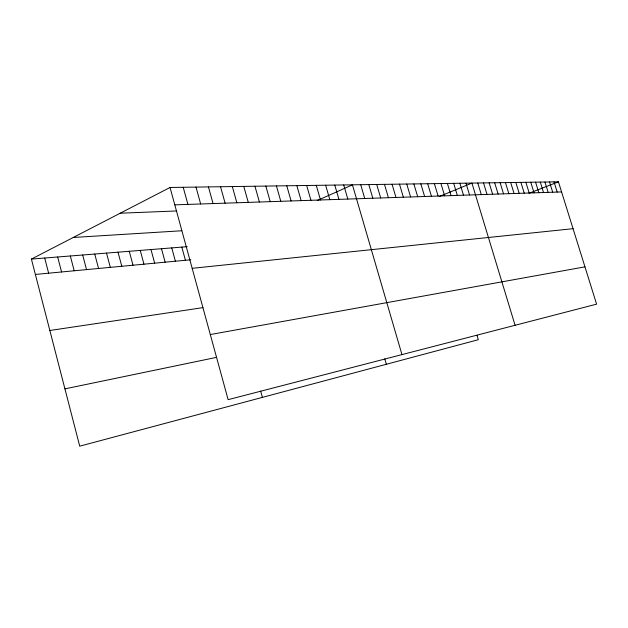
<?xml version="1.0" encoding="UTF-8"?>
<svg xmlns="http://www.w3.org/2000/svg" width="628" height="628" viewBox="0 0 628 628"><rect width="100%" height="100%" fill="white"/><g stroke="black" fill="none" stroke-linecap="round" stroke-linejoin="round"><path stroke-width="0.94" d="M477.013 335.376L478.316 339.709L79.732 446.17L31.4 259.089L170.039 187.474L558.433 181.83L596.6 304.156L228.129 399.659L170.039 187.474M317.171 200.591L352.434 184.828L401.959 354.6M439.71 196.328L471.918 183.086L515.078 325.28M529.161 193.204L558.433 181.83M64.927 388.865L216.558 357.356M210.302 334.551L584.958 266.845M49.848 330.485L202.954 307.642M192.176 268.321L573.05 228.686M35.364 274.444L190.763 259.764M31.4 259.089L187.175 246.671M73.248 237.478L181.759 230.759M120.207 213.214L176.703 210.953M174.796 204.846L561.581 191.925M554.014 181.9L557.177 192.074M549.516 181.963L552.711 192.223M544.947 182.026L548.158 192.372M540.3 182.096L543.534 192.529M535.574 182.167L538.832 192.686M530.762 182.238L534.051 192.843M525.879 182.308L529.184 193.008M520.902 182.379L524.231 193.173M515.839 182.45L519.191 193.338M510.69 182.528L514.065 193.51M505.446 182.599L508.853 193.683M500.116 182.677L503.538 193.864M494.676 182.756L498.13 194.044M489.149 182.842L492.619 194.225M483.513 182.921L487.014 194.413M477.767 183.007L481.299 194.609M465.96 183.172L469.54 195.002M459.884 183.266L463.495 195.198M453.699 183.352L457.333 195.41M447.387 183.447L451.045 195.614M440.942 183.541L444.64 195.834M434.38 183.635L438.101 196.046M427.684 183.729L431.428 196.274M420.846 183.831L424.63 196.501M413.868 183.933L417.683 196.729M406.748 184.035L410.594 196.964M399.479 184.137L403.349 197.208M392.053 184.247L395.962 197.459M384.469 184.357L388.41 197.71M376.721 184.475L380.694 197.969M368.801 184.585L372.804 198.228M360.708 184.703L364.742 198.503M343.712 184.954L347.818 199.068M334.779 185.079L338.924 199.359M384.776 358.831L386.361 364.271M325.642 185.213L329.818 199.665M316.276 185.346L320.492 199.979M306.676 185.488L310.931 200.301M296.848 185.629L301.142 200.622M286.768 185.778L291.102 200.96M276.43 185.927L280.802 201.305M265.832 186.084L270.244 201.659M254.952 186.241L259.403 202.02M243.782 186.406L248.28 202.389M232.321 186.571L236.85 202.773M220.538 186.744L225.114 203.166M208.433 186.916L213.057 203.566M260.651 391.048L262.402 397.375M195.999 187.097L200.662 203.982M183.203 187.285L187.913 204.406M181.814 247.102L185.409 260.267M171.766 247.903L175.385 261.217M161.49 248.719L165.14 262.182M150.987 249.559L154.669 263.171M140.248 250.415L143.953 264.184M129.266 251.286L132.995 265.22M118.025 252.189L121.785 266.28M106.517 253.1L110.308 267.363M94.742 254.042L98.565 268.47M82.684 255.007L86.531 269.608M70.328 255.989L74.206 270.77M57.674 257.001L61.575 271.963M44.698 258.029L48.639 273.188"/></g></svg>
